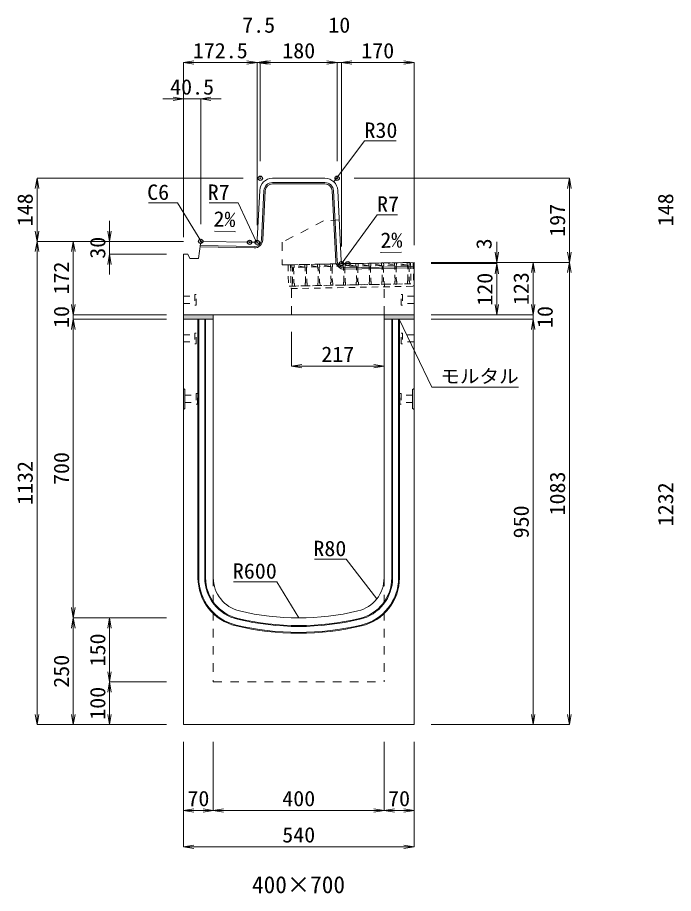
# Model space of a CAD drawing. Units: millimetres at full size. Extents: x -22536 to 51867, y -19720 to 38340.
# Drawn here: x -6993 to -5457, y 19273 to 21325 of the extents above; entities that cross this region are included whole.
import ezdxf
from ezdxf.enums import TextEntityAlignment as Align

# ---------------------------------------------------------------- set-up
doc = ezdxf.new("R2010")
doc.units = ezdxf.units.MM
doc.header["$LTSCALE"] = 20
doc.header["$PDMODE"] = 32
doc.header["$PDSIZE"] = 10
doc.linetypes.add('USER1', pattern=[2, 1, -1])
doc.linetypes.add('USER2', pattern=[1.35, 0.75, -0.6])
for name, color, linetype, lineweight in [('インサート', 3, 'USER2', 9), ('グレーチング', 7, 'USER2', 5), ('モルタル', 7, 'Continuous', 9), ('受枠', 3, 'USER2', 9), ('寸法線', 7, 'Continuous', 13), ('引出線', 4, 'Continuous', 13), ('本体', 2, 'Continuous', 13), ('目地', 132, 'Continuous', 5)]:
    doc.layers.add(name, color=color, linetype=linetype, lineweight=lineweight)
doc.layers.add('作業エリア', color=11, linetype='Continuous')
doc.layers.add('文字', color=7, linetype='Continuous')
doc.styles.add('ＭＳ 明朝', font='')
doc.styles.get('ＭＳ 明朝').set_extended_font_data('MS Mincho')

# ---------------------------------------------------------------- blocks, each defined once
blk = doc.blocks.new('open_arrow')
at = {"color": 0, "linetype": 'Continuous', "lineweight": -2}
blk.add_lwpolyline([(7.5, 1.25), (0, 0), (7.5, -1.25)], dxfattribs=at)

msp = doc.modelspace()

# ---------------------------------------------------------------- hatches: boundary and pattern name
at = {"layer": 'モルタル'}
for points in [[(-6534.44, 20618.16), (-6534.44, 20628.16), (-6604.44, 20628.16), (-6604.44, 20618.16)], [(-6064.44, 20618.16), (-6064.44, 20628.16), (-6134.44, 20628.16), (-6134.44, 20618.16)]]:
    msp.add_hatch(color=256, dxfattribs=at).paths.add_polyline_path(points)

# ---------------------------------------------------------------- linework, layer by layer
at = {"layer": 'インサート'}
for p, q in [((-6604.44, 20671.66), (-6577.44, 20671.66)), ((-6604.44, 20671.66), (-6604.44, 20654.66)), ((-6574.44, 20675.66), (-6577.44, 20675.66)), ((-6577.44, 20675.66), (-6577.44, 20650.66)), ((-6574.44, 20650.66), (-6574.44, 20675.66)), ((-6094.44, 20675.66), (-6091.44, 20675.66)), ((-6094.44, 20650.66), (-6094.44, 20675.66)), ((-6091.44, 20675.66), (-6091.44, 20650.66)), ((-6064.44, 20671.66), (-6091.44, 20671.66)), ((-6064.44, 20671.66), (-6064.44, 20654.66)), ((-6604.44, 20654.66), (-6577.44, 20654.66)), ((-6577.44, 20650.66), (-6574.44, 20650.66)), ((-6091.44, 20650.66), (-6094.44, 20650.66)), ((-6064.44, 20654.66), (-6091.44, 20654.66)), ((-6574.44, 20585.66), (-6577.44, 20585.66)), ((-6577.44, 20585.66), (-6577.44, 20560.66)), ((-6574.44, 20560.66), (-6574.44, 20585.66)), ((-6094.44, 20585.66), (-6091.44, 20585.66)), ((-6094.44, 20560.66), (-6094.44, 20585.66)), ((-6091.44, 20585.66), (-6091.44, 20560.66)), ((-6604.44, 20581.66), (-6577.44, 20581.66)), ((-6604.44, 20581.66), (-6604.44, 20564.66)), ((-6604.44, 20564.66), (-6577.44, 20564.66)), ((-6064.44, 20581.66), (-6091.44, 20581.66)), ((-6064.44, 20564.66), (-6091.44, 20564.66)), ((-6064.44, 20581.66), (-6064.44, 20564.66)), ((-6577.44, 20560.66), (-6574.44, 20560.66)), ((-6091.44, 20560.66), (-6094.44, 20560.66)), ((-6571.24, 20443.66), (-6574.24, 20443.66)), ((-6574.24, 20443.66), (-6574.24, 20418.66)), ((-6571.24, 20418.66), (-6571.24, 20443.66)), ((-6097.64, 20443.66), (-6094.64, 20443.66)), ((-6097.64, 20418.66), (-6097.64, 20443.66)), ((-6094.64, 20443.66), (-6094.64, 20418.66)), ((-6601.24, 20439.66), (-6574.24, 20439.66)), ((-6601.24, 20439.66), (-6601.24, 20422.66)), ((-6601.24, 20422.66), (-6574.24, 20422.66)), ((-6067.64, 20439.66), (-6094.64, 20439.66)), ((-6067.64, 20422.66), (-6094.64, 20422.66)), ((-6067.64, 20439.66), (-6067.64, 20422.66)), ((-6574.24, 20418.66), (-6571.24, 20418.66)), ((-6094.64, 20418.66), (-6097.64, 20418.66))]:
    msp.add_line(p, q, dxfattribs=at)
at = {"layer": 'グレーチング'}
for p, q in [((-6350.47, 20745.63), (-6075.52, 20750.95)), ((-6140.39, 20743.69), (-6165.5, 20749.21)), ((-6110.4, 20744.27), (-6135.51, 20749.79)), ((-6080.4, 20744.85), (-6105.52, 20750.37)), ((-6320.36, 20740.21), (-6345.47, 20745.72)), ((-6320.36, 20740.21), (-6345.35, 20739.73)), ((-6290.36, 20740.79), (-6315.48, 20746.31)), ((-6290.36, 20740.79), (-6315.36, 20740.31)), ((-6260.37, 20741.37), (-6285.48, 20746.89)), ((-6260.37, 20741.37), (-6285.37, 20740.89)), ((-6230.38, 20741.95), (-6255.49, 20747.47)), ((-6230.38, 20741.95), (-6255.37, 20741.47)), ((-6200.38, 20742.53), (-6225.49, 20748.05)), ((-6200.38, 20742.53), (-6225.38, 20742.05)), ((-6170.39, 20743.11), (-6195.5, 20748.63)), ((-6170.39, 20743.11), (-6195.38, 20742.63)), ((-6140.39, 20743.69), (-6165.39, 20743.21)), ((-6110.4, 20744.27), (-6135.39, 20743.79)), ((-6080.4, 20744.85), (-6105.4, 20744.37)), ((-6349.5, 20695.64), (-6074.55, 20700.96))]:
    msp.add_line(p, q, dxfattribs=at)
for points in [[(-6168.67, 20706.14), (-6169.37, 20742.13), (-6170.39, 20743.11), (-6170.5, 20749.11), (-6165.5, 20749.21), (-6165.39, 20743.21), (-6166.37, 20742.19), (-6165.67, 20706.2), (-6164.65, 20705.22), (-6164.54, 20699.22), (-6169.54, 20699.12), (-6169.65, 20705.12)], [(-6135.39, 20743.79), (-6136.37, 20742.77), (-6135.68, 20706.78), (-6134.66, 20705.8), (-6134.54, 20699.8), (-6139.54, 20699.7), (-6139.66, 20705.7), (-6138.68, 20706.72), (-6139.37, 20742.71), (-6140.39, 20743.69), (-6140.51, 20749.69), (-6135.51, 20749.79)], [(-6105.4, 20744.37), (-6106.38, 20743.35), (-6105.68, 20707.36), (-6104.66, 20706.38), (-6104.55, 20700.38), (-6109.55, 20700.28), (-6109.66, 20706.28), (-6108.68, 20707.3), (-6109.38, 20743.29), (-6110.4, 20744.27), (-6110.51, 20750.27), (-6105.52, 20750.37)], [(-6079.55, 20700.86), (-6079.67, 20706.86), (-6078.69, 20707.88), (-6079.38, 20743.87), (-6080.4, 20744.85), (-6080.52, 20750.85), (-6075.52, 20750.95), (-6075.4, 20744.95), (-6076.38, 20743.93), (-6075.69, 20707.94), (-6074.67, 20706.96), (-6074.55, 20700.96)], [(-6350.47, 20745.63), (-6345.47, 20745.72), (-6345.35, 20739.73), (-6346.33, 20738.71), (-6345.64, 20702.71), (-6344.62, 20701.73), (-6344.5, 20695.73), (-6349.5, 20695.64), (-6349.62, 20701.64), (-6348.64, 20702.66), (-6349.33, 20738.65), (-6350.35, 20739.63)], [(-6315.64, 20703.29), (-6314.62, 20702.31), (-6314.51, 20696.31), (-6319.51, 20696.22), (-6319.62, 20702.22), (-6318.64, 20703.24), (-6319.34, 20739.23), (-6320.36, 20740.21), (-6320.47, 20746.21), (-6315.48, 20746.31), (-6315.36, 20740.31), (-6316.34, 20739.29)], [(-6285.65, 20703.87), (-6284.63, 20702.89), (-6284.51, 20696.9), (-6289.51, 20696.8), (-6289.63, 20702.8), (-6288.65, 20703.82), (-6289.35, 20739.81), (-6290.36, 20740.79), (-6290.48, 20746.79), (-6285.48, 20746.89), (-6285.37, 20740.89), (-6286.35, 20739.87)], [(-6255.65, 20704.45), (-6254.64, 20703.47), (-6254.52, 20697.48), (-6259.52, 20697.38), (-6259.63, 20703.38), (-6258.65, 20704.4), (-6259.35, 20740.39), (-6260.37, 20741.37), (-6260.49, 20747.37), (-6255.49, 20747.47), (-6255.37, 20741.47), (-6256.35, 20740.45)], [(-6225.66, 20705.04), (-6224.64, 20704.06), (-6224.52, 20698.06), (-6229.52, 20697.96), (-6229.64, 20703.96), (-6228.66, 20704.98), (-6229.36, 20740.97), (-6230.38, 20741.95), (-6230.49, 20747.95), (-6225.49, 20748.05), (-6225.38, 20742.05), (-6226.36, 20741.03)], [(-6198.67, 20705.56), (-6199.36, 20741.55), (-6200.38, 20742.53), (-6200.5, 20748.53), (-6195.5, 20748.63), (-6195.38, 20742.63), (-6196.36, 20741.61), (-6195.67, 20705.62), (-6194.65, 20704.64), (-6194.53, 20698.64), (-6199.53, 20698.54), (-6199.65, 20704.54)]]:
    msp.add_lwpolyline(points, close=True, dxfattribs=at)
at = {"layer": 'モルタル'}
for points in [[(-6604.44, 20628.16), (-6534.44, 20628.16), (-6534.44, 20618.16), (-6604.44, 20618.16)], [(-6134.44, 20628.16), (-6064.44, 20628.16), (-6064.44, 20618.16), (-6134.44, 20618.16)]]:
    msp.add_lwpolyline(points, close=True, dxfattribs=at)
at = {"layer": '作業エリア'}
for p in [(-6424.44, 20948.16), (-6244.44, 20948.16), (-6563.94, 20800.38), (-6449.44, 20798.16), (-6431.94, 20798.16), (-6234.44, 20748.16), (-6219.44, 20748.16)]:
    msp.add_point(p, dxfattribs=at)
at = {"layer": '受枠'}
for p, q in [((-6359.47, 20745.45), (-6066.52, 20751.12)), ((-6072.52, 20751.01), (-6071.55, 20701.02)), ((-6066.52, 20751.12), (-6065.44, 20695.13)), ((-6359.47, 20745.45), (-6358.5, 20695.46)), ((-6353.47, 20745.57), (-6352.38, 20689.58)), ((-6071.55, 20701.02), (-6358.5, 20695.46)), ((-6352.38, 20689.58), (-6065.44, 20695.13))]:
    msp.add_line(p, q, dxfattribs=at)
at = {"layer": '受枠', "linetype": 'Continuous'}
msp.add_line((-6133.54, 20699.82), (-6133.43, 20693.82), dxfattribs=at)
at = {"layer": '寸法線'}
for p, q in [((-6604.44, 21219.25), (-6383.94, 21219.25)), ((-6604.44, 20810.38), (-6604.44, 21219.25)), ((-6479.94, 21219.25), (-6376.44, 21219.25)), ((-6431.94, 20838.16), (-6431.94, 21219.25)), ((-6431.94, 20838.16), (-6431.94, 21219.25)), ((-6424.44, 20988.16), (-6424.44, 21219.25)), ((-6424.44, 21219.25), (-6244.44, 21219.25)), ((-6424.44, 20988.16), (-6424.44, 21219.25)), ((-6292.44, 21219.25), (-6186.44, 21219.25)), ((-6244.44, 20988.16), (-6244.44, 21219.25)), ((-6244.44, 20988.16), (-6244.44, 21219.25)), ((-6234.44, 20788.16), (-6234.44, 21219.25)), ((-6234.44, 21219.25), (-6064.44, 21219.25)), ((-6234.44, 20788.16), (-6234.44, 21219.25)), ((-6064.44, 20791.16), (-6064.44, 21219.25)), ((-6652.44, 21134.25), (-6515.94, 21134.25)), ((-6604.44, 20810.38), (-6604.44, 21134.25)), ((-6563.94, 20840.38), (-6563.94, 21134.25)), ((-6947.38, 20948.16), (-6947.38, 20800.38)), ((-6464.44, 20948.16), (-6947.38, 20948.16)), ((-6204.44, 20948.16), (-5700.66, 20948.16)), ((-5700.66, 20948.16), (-5700.66, 20751.16)), ((-6777.38, 20848.38), (-6777.38, 20722.38)), ((-6603.94, 20800.38), (-6947.38, 20800.38)), ((-6947.38, 19668.16), (-6947.38, 20800.38)), ((-6603.94, 20800.38), (-6947.38, 20800.38)), ((-6862.38, 20800.38), (-6862.38, 20628.16)), ((-6603.94, 20800.38), (-6862.38, 20800.38)), ((-6603.94, 20800.38), (-6777.38, 20800.38)), ((-5870.66, 20799.16), (-5870.66, 20700.16)), ((-6644.44, 20770.38), (-6777.38, 20770.38)), ((-6024.44, 20751.16), (-5870.66, 20751.16)), ((-6024.44, 20751.16), (-5785.66, 20751.16)), ((-6024.44, 20751.16), (-5700.66, 20751.16)), ((-6024.44, 20751.16), (-5700.66, 20751.16)), ((-5785.66, 20751.16), (-5785.66, 20628.16)), ((-5700.66, 20751.16), (-5700.66, 19668.16)), ((-6024.44, 20748.16), (-5870.66, 20748.16)), ((-6024.44, 20748.16), (-5870.66, 20748.16)), ((-5870.66, 20748.16), (-5870.66, 20628.16)), ((-6862.38, 20676.16), (-6862.38, 20570.16)), ((-5785.66, 20676.16), (-5785.66, 20570.16)), ((-6644.44, 20628.16), (-6862.38, 20628.16)), ((-6644.44, 20628.16), (-6862.38, 20628.16)), ((-6024.44, 20628.16), (-5870.66, 20628.16)), ((-6024.44, 20628.16), (-5785.66, 20628.16)), ((-6024.44, 20628.16), (-5785.66, 20628.16)), ((-6644.44, 20618.16), (-6862.38, 20618.16)), ((-6862.38, 20618.16), (-6862.38, 19918.16)), ((-6644.44, 20618.16), (-6862.38, 20618.16)), ((-6024.44, 20618.16), (-5785.66, 20618.16)), ((-6024.44, 20618.16), (-5785.66, 20618.16)), ((-5785.66, 20618.16), (-5785.66, 19668.16)), ((-6351.44, 20588.16), (-6351.44, 20507.94)), ((-6351.44, 20507.94), (-6134.44, 20507.94)), ((-6644.44, 19918.16), (-6862.38, 19918.16)), ((-6862.38, 19668.16), (-6862.38, 19918.16)), ((-6644.44, 19918.16), (-6862.38, 19918.16)), ((-6777.38, 19918.16), (-6777.38, 19768.16)), ((-6644.44, 19918.16), (-6777.38, 19918.16)), ((-6644.44, 19768.16), (-6777.38, 19768.16)), ((-6777.38, 19768.16), (-6777.38, 19668.16)), ((-6644.44, 19768.16), (-6777.38, 19768.16)), ((-6644.44, 19668.16), (-6947.38, 19668.16)), ((-6644.44, 19668.16), (-6862.38, 19668.16)), ((-6644.44, 19668.16), (-6777.38, 19668.16)), ((-6024.44, 19668.16), (-5785.66, 19668.16)), ((-6024.44, 19668.16), (-5700.66, 19668.16)), ((-6604.44, 19628.16), (-6604.44, 19467.01)), ((-6604.44, 19628.16), (-6604.44, 19382.01)), ((-6534.44, 19628.16), (-6534.44, 19467.01)), ((-6534.44, 19628.16), (-6534.44, 19467.01)), ((-6134.44, 19628.16), (-6134.44, 19467.01)), ((-6134.44, 19628.16), (-6134.44, 19467.01)), ((-6064.44, 19628.16), (-6064.44, 19467.01)), ((-6064.44, 19628.16), (-6064.44, 19382.01)), ((-6604.44, 19467.01), (-6534.44, 19467.01)), ((-6534.44, 19467.01), (-6134.44, 19467.01)), ((-6134.44, 19467.01), (-6064.44, 19467.01)), ((-6604.44, 19382.01), (-6064.44, 19382.01))]:
    msp.add_line(p, q, dxfattribs=at)
at = {"layer": '引出線'}
for points in [[(-6252.3, 20939.9), (-6180.54, 21035.75), (-6105.86, 21035.75)], [(-6561.31, 20797.34), (-6617.96, 20890.44), (-6686.3, 20890.44)], [(-6433.77, 20800.09), (-6476.15, 20890.44), (-6544.08, 20890.44)], [(-6232.6, 20750.09), (-6151.09, 20862.84), (-6103.16, 20862.84)], [(-6483.2, 20823.2), (-6531.94, 20824.18), (-6483.19, 20823.2)], [(-6142.52, 20774.16), (-6093.82, 20775.13), (-6142.56, 20774.16)], [(-6099.44, 20618.16), (-6022.73, 20458.39), (-5819.69, 20458.39)], [(-6151.68, 19962.59), (-6222.94, 20055.69), (-6297.61, 20055.69)], [(-6334.44, 19918.16), (-6385.8, 20002.91), (-6486.81, 20002.91)]]:
    msp.add_lwpolyline(points, dxfattribs=at)
at = {"layer": '本体'}
for p, q in [((-6395.9, 20948.16), (-6272.98, 20948.16)), ((-6431.61, 20804.81), (-6425.86, 20919.66)), ((-6234.77, 20754.81), (-6243.01, 20919.66)), ((-6564.68, 20794.43), (-6568.94, 20760.38)), ((-6564.68, 20794.43), (-6557.94, 20800.26)), ((-6449.44, 20798.16), (-6557.94, 20800.26)), ((-6449.44, 20798.16), (-6438.6, 20798.16)), ((-6604.44, 20770.38), (-6604.44, 20628.16)), ((-6594.44, 20770.38), (-6604.44, 20770.38)), ((-6589.44, 20760.38), (-6594.44, 20770.38)), ((-6568.94, 20760.38), (-6589.44, 20760.38)), ((-6219.44, 20748.16), (-6064.44, 20751.16)), ((-6064.44, 20628.16), (-6064.44, 20751.16)), ((-6219.44, 20748.16), (-6227.78, 20748.16)), ((-6064.44, 20628.16), (-6604.44, 20628.16)), ((-6604.44, 20618.16), (-6604.44, 19668.16)), ((-6534.44, 20618.16), (-6604.44, 20618.16)), ((-6534.44, 20618.16), (-6534.44, 20012.2)), ((-6134.44, 20012.2), (-6134.44, 20618.16)), ((-6064.44, 20618.16), (-6134.44, 20618.16)), ((-6064.44, 19668.16), (-6064.44, 20618.16)), ((-6604.44, 19668.16), (-6064.44, 19668.16))]:
    msp.add_line(p, q, dxfattribs=at)
at = {"layer": '本体', "linetype": 'USER1'}
for p, q in [((-6276.44, 20848.16), (-6373.44, 20798.16)), ((-6239.59, 20851.16), (-6276.44, 20848.16)), ((-6373.44, 20798.16), (-6373.44, 20745.18)), ((-6373.44, 20745.18), (-6219.44, 20748.16)), ((-6351.44, 20628.16), (-6351.44, 20695.6)), ((-6134.44, 20628.16), (-6134.44, 20699.8))]:
    msp.add_line(p, q, dxfattribs=at)
at = {"layer": '本体', "lineweight": 9}
for p, q in [((-6604.44, 20455.66), (-6601.24, 20453.66)), ((-6601.24, 20453.66), (-6601.24, 20408.66)), ((-6064.44, 20455.66), (-6067.64, 20453.66)), ((-6067.64, 20453.66), (-6067.64, 20408.66)), ((-6601.24, 20408.66), (-6604.44, 20406.66)), ((-6067.64, 20408.66), (-6064.44, 20406.66))]:
    msp.add_line(p, q, dxfattribs=at)
at = {"layer": '本体', "linetype": 'USER1', "lineweight": 15}
for p, q in [((-6534.44, 20012.2), (-6534.44, 19768.16)), ((-6134.44, 20012.2), (-6134.44, 19768.16)), ((-6534.44, 19768.16), (-6134.44, 19768.16))]:
    msp.add_line(p, q, dxfattribs=at)
at = {"layer": '本体'}
for centre, radius, start, end in [((-6395.9, 20918.16), 30, 90, 177.13759), ((-6272.98, 20918.16), 30, 2.86241, 90), ((-6438.6, 20805.16), 7, 270, 357.13759), ((-6227.78, 20755.16), 7, 182.86241, 270), ((-6454.44, 20012.2), 80, 180, 256.65764), ((-6214.44, 20012.2), 80, 283.34236, 0), ((-6334.44, 20518.16), 600, 256.65764, 283.34236)]:
    msp.add_arc(centre, radius, start, end, dxfattribs=at)
at = {"layer": '目地'}
for p, q in [((-6272.98, 20938.16), (-6395.9, 20938.16)), ((-6272.98, 20935.16), (-6395.9, 20935.16)), ((-6415.88, 20919.16), (-6421.63, 20804.11)), ((-6412.88, 20919.01), (-6418.63, 20803.96)), ((-6247.75, 20754.01), (-6256, 20919.01)), ((-6244.75, 20754.16), (-6253, 20919.16)), ((-6438.94, 20787.96), (-6565.19, 20790.4)), ((-6438.99, 20784.96), (-6565.56, 20787.41)), ((-6064.44, 20741.16), (-6227.44, 20738.01)), ((-6064.44, 20738.16), (-6227.38, 20735.01)), ((-6570.44, 20618.16), (-6570.44, 20012.2)), ((-6568.44, 20618.16), (-6568.44, 20012.2)), ((-6554.44, 20618.16), (-6554.44, 20012.2)), ((-6552.44, 20618.16), (-6552.44, 20012.2)), ((-6116.44, 20012.2), (-6116.44, 20618.16)), ((-6114.44, 20012.2), (-6114.44, 20618.16)), ((-6100.44, 20012.2), (-6100.44, 20618.16)), ((-6098.44, 20012.2), (-6098.44, 20618.16))]:
    msp.add_line(p, q, dxfattribs=at)
for centre, radius, start, end in [((-6395.9, 20918.16), 20, 90, 177.13759), ((-6395.9, 20918.16), 17, 90, 177.13759), ((-6272.98, 20918.16), 20, 2.86241, 90), ((-6272.98, 20918.16), 17, 2.86241, 90), ((-6438.61, 20804.96), 20, 268.89119, 357.13759), ((-6438.61, 20804.96), 17, 268.89119, 357.13759), ((-6227.77, 20755), 20, 182.86241, 271.10881), ((-6227.77, 20755), 17, 182.86241, 271.10881), ((-6454.44, 20012.2), 116, 180, 256.65764), ((-6454.44, 20012.2), 114, 180, 256.65764), ((-6454.44, 20012.2), 100, 180, 256.65764), ((-6454.44, 20012.2), 98, 180, 256.65764), ((-6214.44, 20012.2), 98, 283.34236, 0), ((-6214.44, 20012.2), 100, 283.34236, 0), ((-6214.44, 20012.2), 114, 283.34236, 0), ((-6214.44, 20012.2), 116, 283.34236, 0), ((-6334.44, 20518.16), 620, 256.65764, 283.34236), ((-6334.44, 20518.16), 618, 256.65764, 283.34236), ((-6334.44, 20518.16), 636, 256.65764, 283.34236), ((-6334.44, 20518.16), 634, 256.65764, 283.34236)]:
    msp.add_arc(centre, radius, start, end, dxfattribs=at)

# ---------------------------------------------------------------- block references
at = {"layer": '寸法線', "xscale": 3.2, "yscale": 3.2}
for p in [(-6604.44, 21219.25), (-6431.94, 21219.25), (-6424.44, 21219.25), (-6424.44, 21219.25), (-6234.44, 21219.25), (-6234.44, 21219.25), (-6563.94, 21134.25), (-6351.44, 20507.94), (-6604.44, 19467.01), (-6534.44, 19467.01), (-6134.44, 19467.01), (-6604.44, 19382.01)]:
    msp.add_blockref('open_arrow', p, dxfattribs=at)
for p, rotation in [((-6431.94, 21219.25), 180), ((-6244.44, 21219.25), 180), ((-6244.44, 21219.25), 180), ((-6064.44, 21219.25), 180), ((-6604.44, 21134.25), 180), ((-6947.38, 20948.16), 270), ((-5700.66, 20948.16), 270), ((-6947.38, 20800.38), 90), ((-6777.38, 20800.38), 90), ((-6947.38, 20800.38), 270), ((-6862.38, 20800.38), 270), ((-6777.38, 20770.38), 270), ((-5870.66, 20751.16), 90), ((-5700.66, 20751.16), 90), ((-5785.66, 20751.16), 270), ((-5700.66, 20751.16), 270), ((-5870.66, 20748.16), 270), ((-5870.66, 20748.16), 270), ((-6862.38, 20628.16), 90), ((-6862.38, 20628.16), 90), ((-5870.66, 20628.16), 90), ((-5785.66, 20628.16), 90), ((-5785.66, 20628.16), 90), ((-6862.38, 20618.16), 270), ((-6862.38, 20618.16), 270), ((-5785.66, 20618.16), 270), ((-5785.66, 20618.16), 270), ((-6134.44, 20507.94), 180), ((-6862.38, 19918.16), 90), ((-6862.38, 19918.16), 270), ((-6777.38, 19918.16), 270), ((-6777.38, 19768.16), 90), ((-6777.38, 19768.16), 270), ((-6947.38, 19668.16), 90), ((-6862.38, 19668.16), 90), ((-6777.38, 19668.16), 90), ((-5785.66, 19668.16), 90), ((-5700.66, 19668.16), 90), ((-6534.44, 19467.01), 180), ((-6134.44, 19467.01), 180), ((-6064.44, 19467.01), 180), ((-6064.44, 19382.01), 180)]:
    msp.add_blockref('open_arrow', p, dxfattribs=dict(at, rotation=rotation))
at = {"layer": '引出線'}
for p, xscale, yscale, rotation in [((-6252.3, 20939.9), 0.16, 0.16, 53.2), ((-6483.2, 20823.2), 0.16, 0.16, 178.9), ((-6561.31, 20797.34), 0.16, 0.16, 121.3), ((-6433.77, 20800.09), 0.16, 0.16, 115.1), ((-6142.52, 20774.16), 0.16, 0.16, 1.1), ((-6232.6, 20750.09), 0.16, 0.16, 54.1), ((-6099.44, 20618.16), 0.16, 0.16, 295.6), ((-6151.68, 19962.59), 0.133, 0.133, 127.4), ((-6334.44, 19918.16), 0.133, 0.133, 121.2)]:
    msp.add_blockref('open_arrow', p, dxfattribs=dict(at, xscale=xscale, yscale=yscale, rotation=rotation))

# ---------------------------------------------------------------- texts
at = {"layer": '寸法線', "style": 'ＭＳ 明朝', "width": 1.05}
for s, p in [('7.5', (-6428.19, 21307.25)), ('10', (-6239.44, 21307.25)), ('172.5', (-6518.19, 21247.25)), ('180', (-6334.44, 21247.25)), ('170', (-6149.44, 21247.25)), ('40.5', (-6584.19, 21162.25)), ('217', (-6242.94, 20535.94)), ('70', (-6569.44, 19495.01)), ('400', (-6334.44, 19495.01)), ('70', (-6099.44, 19495.01)), ('540', (-6334.44, 19410.01))]:
    msp.add_text(s, height=36.03, dxfattribs=at).set_placement(p, align=Align.MIDDLE_CENTER)
for s, p in [('148', (-6975.38, 20874.27)), ('148', (-5475.38, 20874.27)), ('197', (-5728.66, 20849.66)), ('30', (-6805.38, 20785.38)), ('3', (-5900.66, 20794.5)), ('172', (-6890.38, 20714.27)), ('120', (-5898.66, 20688.16)), ('123', (-5813.66, 20689.66)), ('10', (-6890.38, 20623.16)), ('10', (-5757.66, 20623.16)), ('700', (-6890.38, 20268.16)), ('1132', (-6975.38, 20234.27)), ('1083', (-5728.66, 20209.66)), ('1232', (-5475.38, 20184.27)), ('950', (-5813.66, 20143.16)), ('150', (-6805.38, 19843.16)), ('250', (-6890.38, 19793.16)), ('100', (-6805.38, 19718.16))]:
    msp.add_text(s, height=36.03, rotation=90, dxfattribs=at).set_placement(p, align=Align.MIDDLE_CENTER)
at = {"layer": '引出線', "style": 'ＭＳ 明朝', "width": 1.05}
for s, height, p in [('R30', 36.03, (-6180.54, 21078.95)), ('R7', 36.03, (-6151.09, 20906.04)), ('モルタル', 32.02, (-6002.73, 20500.27))]:
    msp.add_text(s, height=height, dxfattribs=at).set_placement(p, align=Align.TOP_LEFT)
for s, p in [('C6', (-6637.96, 20933.64)), ('R7', (-6496.15, 20933.64)), ('R80', (-6222.94, 20098.89)), ('R600', (-6385.8, 20046.11))]:
    msp.add_text(s, height=36.03, dxfattribs=at).set_placement(p, align=Align.TOP_RIGHT)
msp.add_text('2%', height=36.03, rotation=358.854, dxfattribs=at).set_placement((-6482.26, 20870.1), align=Align.TOP_RIGHT)
msp.add_text('2%', height=36.03, rotation=1.146, dxfattribs=at).set_placement((-6143.5, 20821.05), align=Align.TOP_LEFT)
at = {"layer": '文字', "style": 'ＭＳ 明朝'}
msp.add_text('400×700', height=40.03, dxfattribs=at).set_placement((-6334.92, 19293.19), align=Align.MIDDLE_CENTER)

doc.saveas('drawing.dxf')
